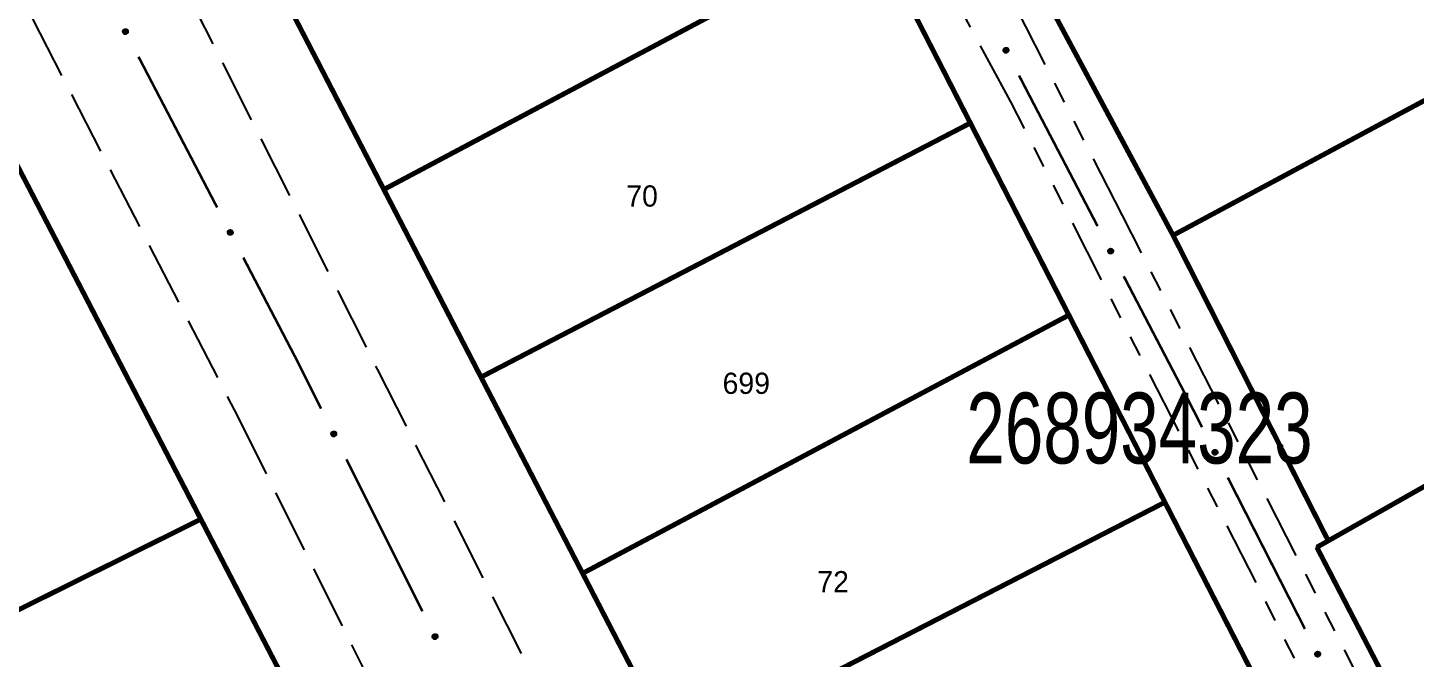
# Model space of a CAD drawing. Extents: x 205807 to 207855, y 4874692 to 4876446.
# Drawn here: x 207043.3 to 207141.3, y 4875861.4 to 4875905.9 of the extents above; entities that cross this region are included whole.
import ezdxf
from ezdxf.enums import TextEntityAlignment as Align

# ---------------------------------------------------------------- set-up
doc = ezdxf.new("R2010")
doc.units = 0
doc.header["$LTSCALE"] = 1.5
doc.header["$MEASUREMENT"] = 0
doc.linetypes.add('TRACO_11', pattern=[8, 3, -1, 3, -1])
doc.linetypes.add('TRACO_25', pattern=[8, 3, -1, 1, -1, 1, -1])
for name, color, linetype in [('CD_MALHA_LOTES', 7, 'CONTINUOUS'), ('CD_TXT_QUADRA', 7, 'CONTINUOUS'), ('RU-QUADRA', 210, 'CONTINUOUS'), ('SV-EIXO-RUA-N-PAV', 6, 'CONTINUOUS'), ('SV-EIXO-RUA-PAV', 20, 'CONTINUOUS'), ('SV-RUA-NAO-PAV', 7, 'CONTINUOUS'), ('SV-RUA-PAVIM', 7, 'CONTINUOUS'), ('Th_NmrPort', 1, 'CONTINUOUS')]:
    doc.layers.add(name, color=color, linetype=linetype)
doc.styles.add('ARIAL', font='ARIAL.SHX')

msp = doc.modelspace()

# ---------------------------------------------------------------- linework, layer by layer
at = {"layer": 'CD_MALHA_LOTES', "linetype": 'Continuous', "const_width": 0.35, "flags": 128}
for points in [[(207124.210943, 4875891.215641), (207111.988356, 4875913.969361)], [(207124.210943, 4875891.215641), (207166.899906, 4875914.092628)], [(207068.438736, 4875894.450261), (207102.904297, 4875912.742025)], [(207102.904297, 4875912.742025), (207109.885624, 4875899.142272)], [(207068.438736, 4875894.450261), (207061.298822, 4875908.229287)], [(207075.303969, 4875881.201328), (207109.885624, 4875899.142272)], [(207109.885624, 4875899.142272), (207116.847189, 4875885.581018)], [(207041.763745, 4875897.640432), (207055.506914, 4875871.167227)], [(207075.303969, 4875881.201328), (207068.438736, 4875894.450261)], [(207135.178187, 4875869.643176), (207178.884991, 4875894.363538)], [(207135.178187, 4875869.643176), (207124.210943, 4875891.215641)], [(207082.484629, 4875867.343668), (207116.847189, 4875885.581018)], [(207116.847189, 4875885.581018), (207123.632241, 4875872.363614)], [(207082.484629, 4875867.343668), (207075.303969, 4875881.201328)], [(207089.080863, 4875854.613867), (207123.632241, 4875872.363614)], [(207123.632241, 4875872.363614), (207130.623166, 4875858.745166)], [(207019.498454, 4875853.290845), (207055.506914, 4875871.167227)], [(207055.506914, 4875871.167227), (207062.580418, 4875857.54167)], [(207134.369848, 4875869.185984), (207135.178187, 4875869.643176)], [(207145.866776, 4875847.012359), (207134.369848, 4875869.185984)], [(207089.080863, 4875854.613867), (207082.484629, 4875867.343668)]]:
    msp.add_lwpolyline(points, dxfattribs=at)
at = {"layer": 'RU-QUADRA', "linetype": 'Continuous', "const_width": 0.18, "flags": 128}
for points in [[(207145.866776, 4875847.012359), (207134.369848, 4875869.185984), (207135.178187, 4875869.643176), (207124.210943, 4875891.215641), (207111.988356, 4875913.969361), (207097.765312, 4875941.590085), (207106.409439, 4875946.024631), (207115.320306, 4875950.596017), (207124.224679, 4875955.164072), (207132.862105, 4875959.595181), (207137.47059, 4875961.959391), (207130.998249, 4875972.48665), (207118.809842, 4875966.371838), (207109.295262, 4875961.598461), (207100.352585, 4875957.112002), (207091.987642, 4875952.915387), (207077.888135, 4875980.540984), (207066.596013, 4876002.665983)], [(207148.894173, 4875823.152912), (207137.745668, 4875844.870402), (207130.623166, 4875858.745166), (207123.632241, 4875872.363614), (207116.847189, 4875885.581018), (207109.885624, 4875899.142272), (207102.904297, 4875912.742025), (207096.082275, 4875926.031448), (207091.191251, 4875935.559251), (207086.175001, 4875945.330997), (207051.11427, 4875927.884035), (207056.454481, 4875917.578181), (207061.298822, 4875908.229287), (207068.438736, 4875894.450261), (207075.303969, 4875881.201328), (207082.484629, 4875867.343668), (207089.080863, 4875854.613867), (207095.985732, 4875841.288444), (207102.792963, 4875827.709938), (207108.957644, 4875815.413136), (207113.717806, 4875805.917954), (207118.508803, 4875796.361264), (207123.131767, 4875787.139754), (207134.48706, 4875764.489144)], [(207062.580418, 4875857.54167), (207055.506914, 4875871.167227), (207041.763745, 4875897.640432)]]:
    msp.add_lwpolyline(points, dxfattribs=at)
at = {"layer": 'SV-EIXO-RUA-N-PAV'}
for points in [[(207112.430364, 4875904.456491), (207112.477207, 4875904.442429), (207112.514591, 4875904.420764), (207112.54057, 4875904.393721), (207112.557296, 4875904.363837), (207112.570964, 4875904.331337), (207112.577515, 4875904.29553), (207112.575982, 4875904.254178), (207112.562206, 4875904.207089), (207112.537496, 4875904.170251), (207112.512345, 4875904.143363), (207112.482188, 4875904.124128), (207112.450393, 4875904.111379), (207112.412974, 4875904.105805), (207112.371083, 4875904.107767), (207112.324068, 4875904.122765), (207112.287564, 4875904.144256), (207112.263122, 4875904.171074), (207112.243977, 4875904.201514), (207112.230421, 4875904.234861), (207112.224193, 4875904.270047), (207112.226244, 4875904.312222), (207112.241663, 4875904.358429), (207112.262682, 4875904.395082), (207112.289149, 4875904.419894), (207112.319542, 4875904.438068), (207112.351973, 4875904.452173), (207112.387692, 4875904.460257), (207112.430364, 4875904.456491)], [(207119.830921, 4875890.271099), (207119.877789, 4875890.257119), (207119.915211, 4875890.235521), (207119.941238, 4875890.208523), (207119.958017, 4875890.178669), (207119.971742, 4875890.146193), (207119.978356, 4875890.110398), (207119.976897, 4875890.069043), (207119.963204, 4875890.02193), (207119.938559, 4875889.985048), (207119.913455, 4875889.958116), (207119.883333, 4875889.938827), (207119.851561, 4875889.926023), (207119.814151, 4875889.920382), (207119.772257, 4875889.92227), (207119.725216, 4875889.937185), (207119.688673, 4875889.958612), (207119.664184, 4875889.985386), (207119.644985, 4875890.015793), (207119.63137, 4875890.049116), (207119.62508, 4875890.08429), (207119.627057, 4875890.126468), (207119.642394, 4875890.172703), (207119.663348, 4875890.209394), (207119.689771, 4875890.234252), (207119.720132, 4875890.25248), (207119.752538, 4875890.266642), (207119.788243, 4875890.274789), (207119.830921, 4875890.271099)], [(207127.199826, 4875876.067991), (207127.246557, 4875876.053562), (207127.28377, 4875876.031605), (207127.309536, 4875876.004358), (207127.326027, 4875875.974344), (207127.339439, 4875875.941738), (207127.345709, 4875875.90588), (207127.343853, 4875875.864542), (207127.329707, 4875875.817562), (207127.304708, 4875875.780919), (207127.279348, 4875875.754229), (207127.249041, 4875875.735232), (207127.217147, 4875875.722733), (207127.179685, 4875875.717452), (207127.137811, 4875875.719742), (207127.090915, 4875875.735109), (207127.05458, 4875875.756886), (207127.03035, 4875875.783895), (207127.011444, 4875875.814484), (207126.99815, 4875875.847936), (207126.992198, 4875875.88317), (207126.99458, 4875875.925327), (207127.010361, 4875875.971412), (207127.031667, 4875876.0079), (207127.058328, 4875876.032503), (207127.088863, 4875876.050438), (207127.121403, 4875876.064288), (207127.157185, 4875876.072091), (207127.199826, 4875876.067991)], [(207134.463557, 4875861.81107), (207134.510196, 4875861.796345), (207134.547268, 4875861.774151), (207134.572861, 4875861.746742), (207134.589161, 4875861.716623), (207134.602366, 4875861.683933), (207134.608408, 4875861.648036), (207134.606288, 4875861.60671), (207134.591845, 4875861.559821), (207134.566614, 4875861.523338), (207134.541084, 4875861.49681), (207134.510657, 4875861.478005), (207134.478685, 4875861.465709), (207134.44119, 4875861.460666), (207134.399331, 4875861.463222), (207134.352534, 4875861.478887), (207134.316338, 4875861.500894), (207134.29228, 4875861.528056), (207134.273569, 4875861.558765), (207134.260487, 4875861.592301), (207134.25476, 4875861.627572), (207134.25741, 4875861.669713), (207134.273483, 4875861.715697), (207134.29502, 4875861.752048), (207134.321837, 4875861.776482), (207134.352485, 4875861.794222), (207134.385112, 4875861.807866), (207134.420943, 4875861.815441), (207134.463557, 4875861.81107)]]:
    msp.add_lwpolyline(points, close=True, dxfattribs=at)
for points in [[(207112.224193, 4875904.270047), (207112.324068, 4875904.122765)], [(207112.226244, 4875904.312222), (207112.371083, 4875904.107767)], [(207112.22987, 4875904.287347), (207112.343584, 4875904.121934)], [(207112.229873, 4875904.248897), (207112.302422, 4875904.138977)], [(207112.230421, 4875904.234861), (207112.287564, 4875904.144256)], [(207112.237083, 4875904.332625), (207112.39017, 4875904.10925)], [(207112.241663, 4875904.358429), (207112.412974, 4875904.105805)], [(207112.252285, 4875904.374368), (207112.428571, 4875904.112304)], [(207112.262682, 4875904.395082), (207112.450393, 4875904.111379)], [(207112.276835, 4875904.404054), (207112.464453, 4875904.1202)], [(207112.289149, 4875904.419894), (207112.482188, 4875904.124128)], [(207112.305162, 4875904.426477), (207112.494137, 4875904.1341)], [(207112.319542, 4875904.438068), (207112.512345, 4875904.143363)], [(207112.338477, 4875904.442266), (207112.524207, 4875904.162043)], [(207112.351973, 4875904.452173), (207112.537496, 4875904.170251)], [(207112.37189, 4875904.451953), (207112.548127, 4875904.19294)], [(207112.387692, 4875904.460257), (207112.562206, 4875904.207089)], [(207112.407821, 4875904.456798), (207112.565799, 4875904.232892)], [(207112.430364, 4875904.456491), (207112.575982, 4875904.254178)], [(207112.455568, 4875904.447795), (207112.572963, 4875904.281221)], [(207112.477207, 4875904.442429), (207112.577515, 4875904.29553)], [(207112.498571, 4875904.430171), (207112.569279, 4875904.320832)], [(207112.514591, 4875904.420764), (207112.570964, 4875904.331337)], [(207119.720132, 4875890.25248), (207119.913455, 4875889.958116)], [(207119.73906, 4875890.256711), (207119.925284, 4875889.976817)], [(207119.752538, 4875890.266642), (207119.938559, 4875889.985048)], [(207119.772455, 4875890.266457), (207119.94915, 4875890.007756)], [(207119.788243, 4875890.274789), (207119.963204, 4875890.02193)], [(207119.808378, 4875890.271366), (207119.966751, 4875890.047739)], [(207119.830921, 4875890.271099), (207119.976897, 4875890.069043)], [(207119.856141, 4875890.262447), (207119.973829, 4875890.09608)], [(207119.877789, 4875890.257119), (207119.978356, 4875890.110398)], [(207119.62508, 4875890.08429), (207119.725216, 4875889.937185)], [(207119.627057, 4875890.126468), (207119.772257, 4875889.92227)], [(207119.630727, 4875890.1016), (207119.744733, 4875889.936389)], [(207119.630798, 4875890.06315), (207119.70354, 4875889.953359)], [(207119.63137, 4875890.049116), (207119.688673, 4875889.958612)], [(207119.637859, 4875890.146891), (207119.791341, 4875889.923787)], [(207119.642394, 4875890.172703), (207119.814151, 4875889.920382)], [(207119.652988, 4875890.188661), (207119.829736, 4875889.926909)], [(207119.663348, 4875890.209394), (207119.851561, 4875889.926023)], [(207119.677485, 4875890.21839), (207119.865605, 4875889.934868)], [(207119.689771, 4875890.234252), (207119.883333, 4875889.938827)], [(207119.705772, 4875890.240863), (207119.895264, 4875889.94882)], [(207119.899175, 4875890.244899), (207119.970076, 4875890.135685)], [(207119.915211, 4875890.235521), (207119.971742, 4875890.146193)], [(207126.992198, 4875875.88317), (207127.090915, 4875875.735109)], [(207126.99458, 4875875.925327), (207127.137811, 4875875.719742)], [(207126.997712, 4875875.861976), (207127.069396, 4875875.751491)], [(207126.998011, 4875875.900424), (207127.110424, 4875875.734125)], [(207126.99815, 4875875.847936), (207127.05458, 4875875.756886)], [(207127.005578, 4875875.945644), (207127.156909, 4875875.721076)], [(207127.010361, 4875875.971412), (207127.179685, 4875875.717452)], [(207127.021108, 4875875.987267), (207127.195332, 4875875.723828)], [(207127.031667, 4875876.0079), (207127.217147, 4875875.722733)], [(207127.04589, 4875876.01676), (207127.231276, 4875875.731442)], [(207127.058328, 4875876.032503), (207127.249041, 4875875.735232)], [(207127.074392, 4875876.03896), (207127.261067, 4875875.745109)], [(207127.088863, 4875876.050438), (207127.279348, 4875875.754229)], [(207127.10783, 4875876.054487), (207127.291356, 4875875.772816)], [(207127.121403, 4875876.064288), (207127.304708, 4875875.780919)], [(207127.141317, 4875876.063912), (207127.315517, 4875875.803524)], [(207127.157185, 4875876.072091), (207127.329707, 4875875.817562)], [(207127.177285, 4875876.068475), (207127.333502, 4875875.843336)], [(207127.199826, 4875876.067991), (207127.343853, 4875875.864542)], [(207127.224961, 4875876.059097), (207127.341045, 4875875.891607)], [(207127.246557, 4875876.053562), (207127.345709, 4875875.90588)], [(207127.267824, 4875876.041137), (207127.337673, 4875875.931246)], [(207127.28377, 4875876.031605), (207127.339439, 4875875.941738)], [(207134.420943, 4875861.815441), (207134.591845, 4875861.559821)], [(207134.25476, 4875861.627572), (207134.352534, 4875861.478887)], [(207134.25741, 4875861.669713), (207134.399331, 4875861.463222)], [(207134.260139, 4875861.606343), (207134.33112, 4875861.495405)], [(207134.260487, 4875861.592301), (207134.316338, 4875861.500894)], [(207134.260682, 4875861.644789), (207134.372036, 4875861.477779)], [(207134.268536, 4875861.68996), (207134.418437, 4875861.464435)], [(207134.273483, 4875861.715697), (207134.44119, 4875861.460666)], [(207134.28433, 4875861.731483), (207134.456878, 4875861.466943)], [(207134.29502, 4875861.752048), (207134.478685, 4875861.465709)], [(207134.309298, 4875861.760818), (207134.492869, 4875861.474329)], [(207134.321837, 4875861.776482), (207134.510657, 4875861.478005)], [(207134.337941, 4875861.782837), (207134.522746, 4875861.487806)], [(207134.352485, 4875861.794222), (207134.541084, 4875861.49681)], [(207134.371477, 4875861.798151), (207134.55321, 4875861.51532)], [(207134.385112, 4875861.807866), (207134.566614, 4875861.523338)], [(207134.405024, 4875861.807363), (207134.577566, 4875861.545874)], [(207134.44102, 4875861.811698), (207134.595804, 4875861.585571)], [(207134.463557, 4875861.81107), (207134.606288, 4875861.60671)], [(207134.488635, 4875861.802017), (207134.603653, 4875861.633793)], [(207134.510196, 4875861.796345), (207134.608408, 4875861.648036)], [(207134.531383, 4875861.783785), (207134.600532, 4875861.673453)], [(207134.547268, 4875861.774151), (207134.602366, 4875861.683933)]]:
    msp.add_lwpolyline(points, dxfattribs=at)
at = {"layer": 'SV-EIXO-RUA-N-PAV', "const_width": 0.18}
for points in [[(207113.321829, 4875902.503859), (207114.244659, 4875900.72949)], [(207114.244659, 4875900.72949), (207114.414242, 4875900.403425)], [(207114.414242, 4875900.403425), (207118.873906, 4875891.865515)], [(207120.725836, 4875888.320045), (207124.892677, 4875880.342737)], [(207124.892677, 4875880.342737), (207125.010892, 4875880.116417)], [(207125.010892, 4875880.116417), (207126.258181, 4875877.671532)], [(207128.075945, 4875874.108425), (207133.529237, 4875863.419103)]]:
    msp.add_lwpolyline(points, dxfattribs=at)
at = {"layer": 'SV-EIXO-RUA-PAV'}
for points in [[(207050.204914, 4875905.775358), (207050.251782, 4875905.761376), (207050.289203, 4875905.739775), (207050.315228, 4875905.712776), (207050.332005, 4875905.682921), (207050.345729, 4875905.650445), (207050.352341, 4875905.614649), (207050.350879, 4875905.573294), (207050.337183, 4875905.526181), (207050.312536, 4875905.489302), (207050.287432, 4875905.46237), (207050.257308, 4875905.443084), (207050.225535, 4875905.430281), (207050.188125, 4875905.424642), (207050.146231, 4875905.426532), (207050.099191, 4875905.44145), (207050.062649, 4875905.462879), (207050.038162, 4875905.489655), (207050.018964, 4875905.520062), (207050.005351, 4875905.553386), (207049.999063, 4875905.588561), (207050.001042, 4875905.630739), (207050.016382, 4875905.676972), (207050.037338, 4875905.713662), (207050.063763, 4875905.738519), (207050.094124, 4875905.756745), (207050.126531, 4875905.770906), (207050.162237, 4875905.77905), (207050.204914, 4875905.775358)], [(207057.611857, 4875891.593073), (207057.658724, 4875891.579091), (207057.696145, 4875891.55749), (207057.72217, 4875891.530491), (207057.738947, 4875891.500636), (207057.752671, 4875891.46816), (207057.759283, 4875891.432364), (207057.757822, 4875891.391009), (207057.744126, 4875891.343897), (207057.719479, 4875891.307017), (207057.694374, 4875891.280085), (207057.66425, 4875891.260799), (207057.632477, 4875891.247996), (207057.595068, 4875891.242357), (207057.553173, 4875891.244247), (207057.506133, 4875891.259166), (207057.469592, 4875891.280594), (207057.445104, 4875891.30737), (207057.425907, 4875891.337777), (207057.412293, 4875891.371101), (207057.406005, 4875891.406276), (207057.407985, 4875891.448454), (207057.423324, 4875891.494688), (207057.44428, 4875891.531377), (207057.470705, 4875891.556234), (207057.501067, 4875891.57446), (207057.533473, 4875891.588621), (207057.569179, 4875891.596765), (207057.611857, 4875891.593073)], [(207064.932691, 4875877.364597), (207064.979304, 4875877.34979), (207065.016338, 4875877.327532), (207065.041883, 4875877.300078), (207065.05813, 4875877.269931), (207065.071278, 4875877.237218), (207065.077258, 4875877.201311), (207065.075066, 4875877.159988), (207065.060541, 4875877.113125), (207065.035246, 4875877.076686), (207065.00967, 4875877.050202), (207064.979211, 4875877.03145), (207064.947217, 4875877.01921), (207064.909714, 4875877.014232), (207064.867859, 4875877.016862), (207064.821089, 4875877.032608), (207064.784932, 4875877.054678), (207064.760921, 4875877.081882), (207064.742263, 4875877.112624), (207064.729241, 4875877.146183), (207064.723574, 4875877.181463), (207064.726298, 4875877.2236), (207064.742451, 4875877.269556), (207064.764052, 4875877.305869), (207064.790911, 4875877.330256), (207064.82159, 4875877.347943), (207064.854241, 4875877.361529), (207064.890085, 4875877.369043), (207064.932691, 4875877.364597)], [(207072.088109, 4875863.053762), (207072.134722, 4875863.038955), (207072.171756, 4875863.016697), (207072.197301, 4875862.989243), (207072.213548, 4875862.959096), (207072.226696, 4875862.926382), (207072.232675, 4875862.890476), (207072.230484, 4875862.849153), (207072.215958, 4875862.80229), (207072.190664, 4875862.765851), (207072.165088, 4875862.739367), (207072.134628, 4875862.720615), (207072.102634, 4875862.708375), (207072.065131, 4875862.703397), (207072.023276, 4875862.706027), (207071.976507, 4875862.721773), (207071.94035, 4875862.743843), (207071.916339, 4875862.771047), (207071.897681, 4875862.801789), (207071.884658, 4875862.835348), (207071.878992, 4875862.870628), (207071.881715, 4875862.912765), (207071.897869, 4875862.95872), (207071.919469, 4875862.995034), (207071.946329, 4875863.019421), (207071.977008, 4875863.037108), (207072.009659, 4875863.050694), (207072.045503, 4875863.058208), (207072.088109, 4875863.053762)]]:
    msp.add_lwpolyline(points, close=True, dxfattribs=at)
for points in [[(207049.999063, 4875905.588561), (207050.099191, 4875905.44145)], [(207050.001042, 4875905.630739), (207050.146231, 4875905.426532)], [(207050.004711, 4875905.60587), (207050.118708, 4875905.440653)], [(207050.004779, 4875905.567421), (207050.077516, 4875905.457625)], [(207050.005351, 4875905.553386), (207050.062649, 4875905.462879)], [(207050.011846, 4875905.65116), (207050.165315, 4875905.428049)], [(207050.016382, 4875905.676972), (207050.188125, 4875905.424642)], [(207050.026977, 4875905.69293), (207050.203711, 4875905.431168)], [(207050.037338, 4875905.713662), (207050.225535, 4875905.430281)], [(207050.051475, 4875905.722658), (207050.23958, 4875905.439125)], [(207050.063763, 4875905.738519), (207050.257308, 4875905.443084)], [(207050.079764, 4875905.745129), (207050.269239, 4875905.453076)], [(207050.094124, 4875905.756745), (207050.287432, 4875905.46237)], [(207050.113052, 4875905.760975), (207050.299262, 4875905.481071)], [(207050.126531, 4875905.770906), (207050.312536, 4875905.489302)], [(207050.146448, 4875905.77072), (207050.323128, 4875905.512009)], [(207050.162237, 4875905.77905), (207050.337183, 4875905.526181)], [(207050.182371, 4875905.775626), (207050.340732, 4875905.551991)], [(207050.204914, 4875905.775358), (207050.350879, 4875905.573294)], [(207050.230134, 4875905.766705), (207050.347813, 4875905.600332)], [(207050.251782, 4875905.761376), (207050.352341, 4875905.614649)], [(207050.273167, 4875905.749154), (207050.344062, 4875905.639937)], [(207050.289203, 4875905.739775), (207050.345729, 4875905.650445)], [(207057.406005, 4875891.406276), (207057.506133, 4875891.259166)], [(207057.407985, 4875891.448454), (207057.553173, 4875891.244247)], [(207057.411653, 4875891.423585), (207057.52565, 4875891.258368)], [(207057.411722, 4875891.385136), (207057.484458, 4875891.27534)], [(207057.412293, 4875891.371101), (207057.469592, 4875891.280594)], [(207057.418788, 4875891.468875), (207057.572258, 4875891.245764)], [(207057.423324, 4875891.494688), (207057.595068, 4875891.242357)], [(207057.433919, 4875891.510645), (207057.610653, 4875891.248883)], [(207057.44428, 4875891.531377), (207057.632477, 4875891.247996)], [(207057.458417, 4875891.540373), (207057.646522, 4875891.25684)], [(207057.470705, 4875891.556234), (207057.66425, 4875891.260799)], [(207057.486706, 4875891.562844), (207057.676182, 4875891.270791)], [(207057.501067, 4875891.57446), (207057.694374, 4875891.280085)], [(207057.519994, 4875891.57869), (207057.706204, 4875891.298786)], [(207057.533473, 4875891.588621), (207057.719479, 4875891.307017)], [(207057.55339, 4875891.588435), (207057.730071, 4875891.329724)], [(207057.569179, 4875891.596765), (207057.744126, 4875891.343897)], [(207057.589313, 4875891.593342), (207057.747675, 4875891.369706)], [(207057.611857, 4875891.593073), (207057.757822, 4875891.391009)], [(207057.637076, 4875891.58442), (207057.754755, 4875891.418047)], [(207057.658724, 4875891.579091), (207057.759283, 4875891.432364)], [(207057.680109, 4875891.56687), (207057.751004, 4875891.457652)], [(207057.696145, 4875891.55749), (207057.752671, 4875891.46816)], [(207064.723574, 4875877.181463), (207064.821089, 4875877.032608)], [(207064.726298, 4875877.2236), (207064.867859, 4875877.016862)], [(207064.728917, 4875877.160226), (207064.799704, 4875877.049163)], [(207064.729241, 4875877.146183), (207064.784932, 4875877.054678)], [(207064.729527, 4875877.19867), (207064.840589, 4875877.031466)], [(207064.73746, 4875877.243827), (207064.886967, 4875877.018041)], [(207064.742451, 4875877.269556), (207064.909714, 4875877.014232)], [(207064.753326, 4875877.285323), (207064.925412, 4875877.020482)], [(207064.764052, 4875877.305869), (207064.947217, 4875877.01921)], [(207064.778346, 4875877.314614), (207064.961415, 4875877.027805)], [(207064.790911, 4875877.330256), (207064.979211, 4875877.03145)], [(207064.807027, 4875877.336583), (207064.991317, 4875877.04123)], [(207064.82159, 4875877.347943), (207065.00967, 4875877.050202)], [(207064.840589, 4875877.351839), (207065.021829, 4875877.068691)], [(207064.854241, 4875877.361529), (207065.035246, 4875877.076686)], [(207064.874152, 4875877.360992), (207065.046238, 4875877.099202)], [(207064.890085, 4875877.369043), (207065.060541, 4875877.113125)], [(207064.910156, 4875877.365264), (207065.064545, 4875877.138867)], [(207064.932691, 4875877.364597), (207065.075066, 4875877.159988)], [(207064.957754, 4875877.3555), (207065.072478, 4875877.187076)], [(207064.979304, 4875877.34979), (207065.077258, 4875877.201311)], [(207065.00047, 4875877.337193), (207065.069427, 4875877.226741)], [(207065.016338, 4875877.327532), (207065.071278, 4875877.237218)], [(207071.878992, 4875862.870628), (207071.976507, 4875862.721773)], [(207071.881715, 4875862.912765), (207072.023276, 4875862.706027)], [(207071.884334, 4875862.84939), (207071.955121, 4875862.738328)], [(207071.884658, 4875862.835348), (207071.94035, 4875862.743843)], [(207071.884944, 4875862.887835), (207071.996007, 4875862.720631)], [(207071.892877, 4875862.932992), (207072.042385, 4875862.707206)], [(207071.897869, 4875862.95872), (207072.065131, 4875862.703397)], [(207071.908744, 4875862.974488), (207072.080829, 4875862.709647)], [(207071.919469, 4875862.995034), (207072.102634, 4875862.708375)], [(207071.933763, 4875863.003779), (207072.116833, 4875862.71697)], [(207071.946329, 4875863.019421), (207072.134628, 4875862.720615)], [(207071.962444, 4875863.025748), (207072.146734, 4875862.730395)], [(207071.977008, 4875863.037108), (207072.165088, 4875862.739367)], [(207071.996007, 4875863.041004), (207072.177246, 4875862.757856)], [(207072.009659, 4875863.050694), (207072.190664, 4875862.765851)], [(207072.02957, 4875863.050157), (207072.201655, 4875862.788367)], [(207072.045503, 4875863.058208), (207072.215958, 4875862.80229)], [(207072.065573, 4875863.054429), (207072.219962, 4875862.828032)], [(207072.088109, 4875863.053762), (207072.230484, 4875862.849153)], [(207072.113172, 4875863.044665), (207072.227895, 4875862.876241)], [(207072.134722, 4875863.038955), (207072.232675, 4875862.890476)], [(207072.155888, 4875863.026358), (207072.224844, 4875862.915906)], [(207072.171756, 4875863.016697), (207072.226696, 4875862.926382)]]:
    msp.add_lwpolyline(points, dxfattribs=at)
at = {"layer": 'SV-EIXO-RUA-PAV', "const_width": 0.18}
for points in [[(207051.099722, 4875903.824255), (207056.654929, 4875893.187541)], [(207058.506665, 4875889.64197), (207062.210136, 4875882.550828)], [(207062.210136, 4875882.550828), (207062.359466, 4875882.264901)], [(207062.359466, 4875882.264901), (207064.004061, 4875878.97571)], [(207065.792915, 4875875.398002), (207071.159479, 4875864.664875)]]:
    msp.add_lwpolyline(points, dxfattribs=at)
at = {"layer": 'SV-RUA-NAO-PAV', "linetype": 'TRACO_25'}
for points in [[(207149.307641, 4875836.56777, 5.871062), (207120.631114, 4875892.604473, 6.412), (207096.862815, 4875939.045487, 6.338236), (207095.35334, 4875942.04424, 6.534941), (207134.04551, 4875962.284942, 6.534941), (207130.24339, 4875969.66553, 6.534941), (207091.663046, 4875949.536655, 6.534941), (207090.186175, 4875952.56075, 6.534941), (207059.385668, 4876012.151269, 6.28906), (207033.328212, 4876064.615947, 6.28906), (207027.81942, 4876075.196324, 6.28906), (207022.747835, 4876086.039024, 6.28906), (207020.474365, 4876090.585963, 6.28906), (206999.663376, 4876080.617674, 6.28906), (206983.749091, 4876072.922855, 6.28906), (206978.502623, 4876070.649385, 6.28906), (206976.404036, 4876070.474503, 6.28906), (206973.60592, 4876071.348914, 6.28906), (206971.507332, 4876073.447501, 6.28906), (206969.316836, 4876075.499799, 6.28906)], [(207175.799555, 4875778.455765, 5.354711), (207175.574035, 4875779.808882, 5.354711), (207174.671958, 4875781.763383, 5.354711), (207171.624948, 4875786.172958, 5.649768), (207151.895755, 4875823.93756, 5.674356), (207112.745796, 4875900.634528, 5.871062), (207087.88885, 4875946.585424, 6.485765), (207086.301773, 4875946.957298, 6.485765), (207085.072552, 4875946.539547, 6.485765), (207047.798581, 4875927.231655, 6.264472), (207046.970004, 4875926.344867, 6.166119), (207046.200833, 4875924.806526, 6.141531)]]:
    msp.add_polyline3d(points, dxfattribs=at)
at = {"layer": 'SV-RUA-PAVIM', "linetype": 'TRACO_11'}
for points in [[(207046.200833, 4875924.806526, 5.551416), (207067.971005, 4875881.751489, 6.264472), (207125.839178, 4875767.623406, 5.059654), (207129.631155, 4875760.934934, 4.985889), (207131.420106, 4875759.746899, 4.985889), (207134.305728, 4875760.237848, 4.985889)], [(207035.352281, 4875922.490129, 6.338236), (207058.108669, 4875878.388579, 6.338236), (207080.133585, 4875834.324256, 5.059654), (207119.672213, 4875759.713952, 5.059654), (207120.129562, 4875757.288381, 5.010478), (207120.264681, 4875755.393715, 5.010478), (207119.496017, 4875754.195791, 4.961301), (207045.928079, 4875720.56778, 5.453063)]]:
    msp.add_polyline3d(points, dxfattribs=at)

# ---------------------------------------------------------------- texts
at = {"layer": 'CD_TXT_QUADRA', "style": 'ARIAL', "width": 0.7}
msp.add_text('268934323', height=5, dxfattribs=at).set_placement((207109.600892, 4875875.106082))
at = {"layer": 'Th_NmrPort', "color": 1}
for s, p in [('70', (207085.570598, 4875893.992586)), ('699', (207092.37785, 4875880.767058)), ('72', (207099.070981, 4875866.753316))]:
    msp.add_text(s, height=1.5, dxfattribs=at).set_placement(p, align=Align.MIDDLE_LEFT)

doc.saveas('drawing.dxf')
